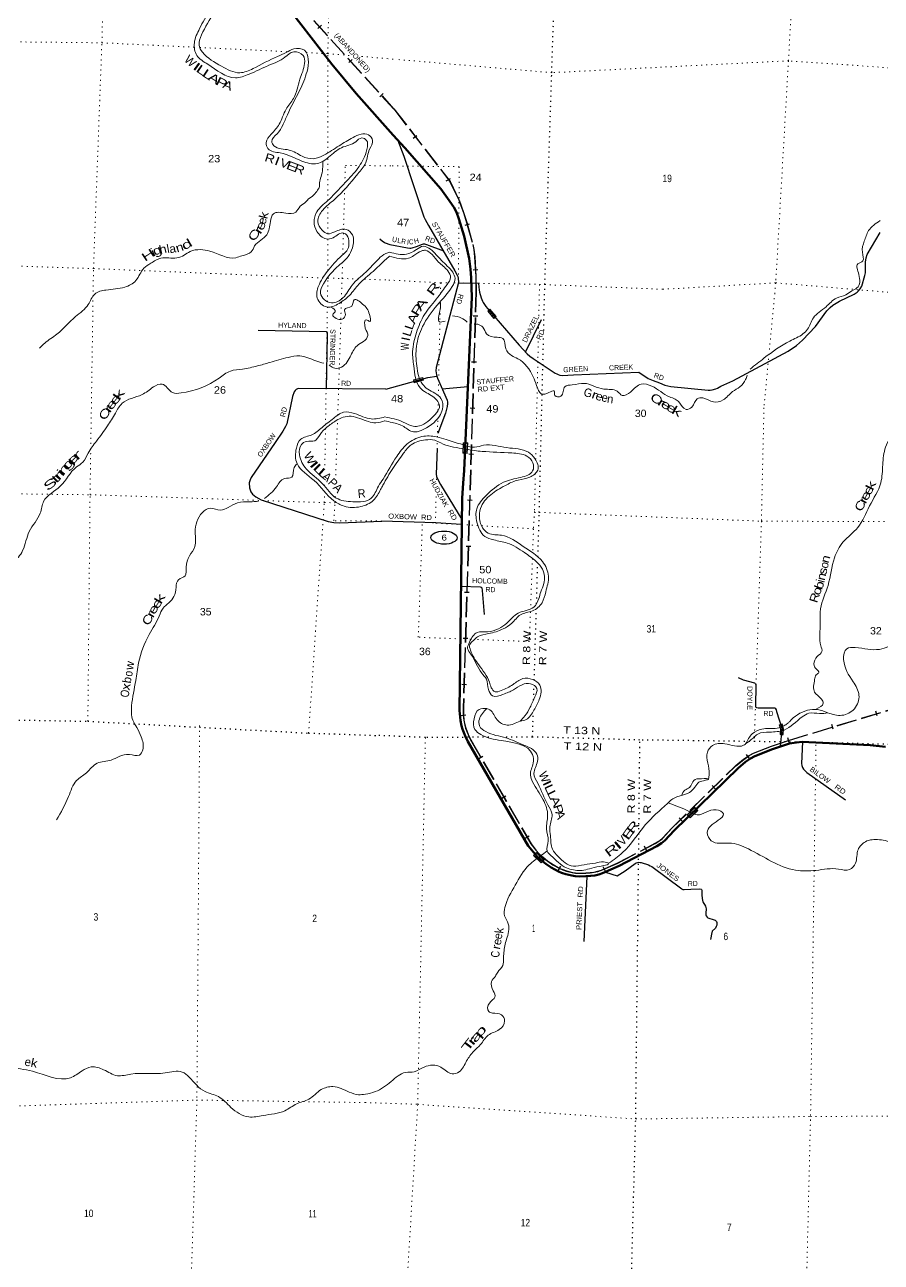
# Model space of a CAD drawing. Header units: feet. Extents: x -757852 to -501257, y -360805 to -170898.
# Drawn here: x -670765 to -650551, y -346147 to -316927 of the extents above; entities that cross this region are included whole.
import ezdxf
from ezdxf.enums import TextEntityAlignment as Align

# ---------------------------------------------------------------- set-up
doc = ezdxf.new("R2010")
doc.units = ezdxf.units.FT
doc.header["$LTSCALE"] = 80
doc.linetypes.add('DOTTED', pattern=[1.5, 0.3, -1.2])
doc.linetypes.add('LONG_DASHED', pattern=[7.5, 6, -1.5])
for name, color, linetype, lineweight in [('17', 7, 'Continuous', 25), ('23', 7, 'Continuous', 70), ('29', 7, 'Continuous', 25), ('31', 7, 'Continuous', 13), ('34', 7, 'Continuous', 13), ('39', 7, 'Continuous', 13), ('41', 7, 'Continuous', 13), ('59', 7, 'Continuous', 13), ('6', 7, 'DOTTED', 25), ('63', 7, 'Continuous', 25), ('7', 7, 'DOTTED', 13)]:
    doc.layers.add(name, color=color, linetype=linetype, lineweight=lineweight)
doc.layers.add('30', color=7, linetype='Continuous')

msp = doc.modelspace()

# ---------------------------------------------------------------- linework, layer by layer
at = {"layer": '17'}
msp.add_ellipse((-660870.06, -329037.53), major_axis=(309.24, -1), ratio=0.500121, dxfattribs=at)
at = {"layer": '23'}
for points in [[(-664606.94, -316441.72), (-664573.37, -316481.45), (-664491.26, -316597.17), (-663515.28, -317860.75), (-662942.01, -318550.01), (-662072.15, -319536.13)], [(-662072.15, -319536.13), (-661793.98, -319829.62), (-660942.22, -320799.94), (-660784.36, -321018.63), (-660635.03, -321231.26), (-660576.05, -321355.19), (-660517.07, -321508.63), (-660393.22, -321921.74), (-660275.26, -322446.99), (-660245.77, -322700.75), (-660229.61, -322903.11), (-660217.59, -323355.82), (-660391.11, -327452.09), (-660419.9, -327753.07), (-660443.88, -328108.46), (-660505.09, -333116.14), (-660480.29, -333355.98), (-660455.13, -333480.03), (-660432.56, -333558.13), (-660371.83, -333718.35), (-660310.44, -333848.41), (-658880.58, -336311.43), (-658762.16, -336467.15), (-658668.05, -336566.1), (-658537.26, -336682.61), (-658468.67, -336738.47), (-658337.75, -336826.23), (-658166.7, -336920.66), (-658095.04, -336948.36), (-657998.61, -336982.63), (-657857.06, -337018.04), (-657772.85, -337031.35), (-657680.12, -337035.74), (-657520.47, -337033.51), (-657410.77, -337026.56), (-657314.44, -337012.13), (-657217.77, -336989.85), (-657127.12, -336961.85), (-656733.49, -336787.64), (-655849.22, -336322.75), (-655733.78, -336250.83), (-655661.49, -336192.21), (-655439.17, -335951.85), (-653931.78, -334479.34), (-653752.04, -334332.8), (-653639.98, -334256.08), (-653533.82, -334197.06), (-653115.06, -334031.82), (-652719.44, -333897.1), (-652552.15, -333872.68), (-652419.09, -333860.67), (-650811.68, -333933.62), (-650451, -333975.85)]]:
    msp.add_lwpolyline(points, dxfattribs=at)
at = {"layer": '29'}
for p, q in [((-658943.3, -324656.52), (-658565.99, -323883.15)), ((-660307.33, -325474.42), (-660911.03, -325529.4)), ((-657503.34, -337040.43), (-657573.82, -338572.48))]:
    msp.add_line(p, q, dxfattribs=at)
for points in [[(-661957.62, -319656.97), (-661821.68, -320031.83), (-661346.4, -321459.52), (-661315.02, -321528.13), (-661235.27, -321669.51), (-660611.64, -322735.32), (-660558.11, -322841.26), (-660544.87, -322874.82), (-660536.63, -322913.95), (-660530.4, -323010.84), (-661055.21, -325018.4), (-661060.17, -325097.25), (-661051.1, -325191.37), (-661024.52, -325271.06), (-660794.91, -325793.74), (-660786.67, -325835.88), (-660786.67, -325866.76), (-660796.82, -325942.43), (-660839.15, -326098.09), (-661018.71, -326575.72)], [(-662381.54, -321984.35), (-662321.07, -322034.11), (-662284.03, -322060.88), (-662256.51, -322073.27), (-662146.78, -322118.81)], [(-660534.57, -323020.98), (-660054.21, -323031.54), (-660048.6, -323124.15), (-660040.7, -323187.76), (-660030.41, -323243.36), (-659990.8, -323372.92), (-659960.45, -323451.33), (-659943.98, -323484.28), (-659881.68, -323582.85), (-659845.2, -323628.42), (-659099.03, -324492.09), (-658906.8, -324695.06), (-658844.04, -324750.66), (-658767.37, -324806.43), (-658250.32, -325152.2), (-658206.09, -325172.79), (-658173.16, -325187.21), (-658136.04, -325199.08), (-658079.52, -325205.74), (-657813.99, -325191.56), (-656275.59, -325131.95), (-656050.09, -325276.63), (-655935.19, -325329.29), (-655787.45, -325386.13), (-655655.32, -325436.37), (-655589.47, -325456.96), (-655514.12, -325471.78), (-654638.72, -325557.86), (-654588.31, -325555.8), (-654538.57, -325549.97), (-654457.62, -325524.92), (-654417.5, -325504.33), (-654335.06, -325460.91), (-654056.07, -325331.64), (-652748.17, -324630.73), (-652553.05, -324503.58), (-652409.56, -324376.42), (-652105.22, -324048.83), (-651836.05, -323682.12), (-651758.7, -323605.78), (-651696.96, -323552.25), (-651534.25, -323450.95), (-651194, -323287.13), (-651120.75, -323239.25), (-651098.11, -323218.66), (-651048.72, -323165.12), (-651010.06, -323101.06), (-650935.1, -322851.8), (-650925.25, -322782.12), (-650922.76, -322536.55), (-650908.79, -322427.94), (-650883.76, -322354.68), (-650580.26, -321830.08)], [(-662146.78, -322118.81), (-661728.66, -322197.35), (-661679.78, -322201.47), (-661652, -322199.41), (-661621.65, -322193.24), (-661521.84, -322162.39), (-661377.64, -322109.94), (-661357.73, -322103.66), (-661333.03, -322100.57), (-661306.28, -322104.69), (-661283.16, -322112.45), (-660884.33, -322269.29)], [(-665258.52, -324141.08), (-663649.03, -324171.35), (-663632.94, -324179.71), (-663625.73, -324198.25), (-663624.65, -324268.3), (-663654.63, -325521.26)], [(-662245.4, -325532.03), (-661253.41, -325254.92), (-661040.73, -325222.47)], [(-662245.4, -325532.03), (-664295.56, -325516.09), (-664324.37, -325520.21), (-664361.05, -325537.58), (-664386.11, -325561.39), (-664410.8, -325598.45), (-664444.46, -325704.7), (-664583.66, -326352.09), (-664608.03, -326416.79), (-664672.27, -326524.01), (-664855.91, -326787.59), (-665421.61, -327618.21), (-665445.9, -327669.92), (-665466.47, -327744.05), (-665460.21, -327864.6), (-665429.43, -327954.08), (-665386.43, -328008.75), (-665310.08, -328077.63), (-665185.8, -328141.38), (-663605.08, -328653.35), (-663468.31, -328683.01), (-663330.39, -328691.01), (-662335.34, -328644.57)], [(-661032.51, -326930.28), (-661054.25, -327541.6), (-661049.05, -327592.32), (-661034.64, -327633.5), (-660951.9, -327779.5), (-660449.99, -328608.56)], [(-660457.53, -328728.12), (-661071.39, -328690.18), (-662335.34, -328644.57)], [(-660469.25, -330184.26), (-660015.91, -330196.31), (-659994.4, -330203.3), (-659979.99, -330223.89), (-659967.99, -330286.03), (-659922.68, -330856.07)], [(-653928.02, -332340.51), (-653810.69, -332391.87), (-653546.38, -332462.2), (-653523.35, -332479.91), (-653513.45, -332511.62), (-653515.6, -333024.83), (-653507.28, -333040.84), (-653496.99, -333049.08), (-653456.04, -333054.56), (-653087.46, -333055.25), (-653067.91, -333059.38), (-653058.08, -333067.14), (-653033.95, -333100.56), (-653019.89, -333144.54), (-652897.1, -333535.05), (-652894.12, -333561.95), (-652935.07, -333970.53)], [(-652408.61, -333861.15), (-652436.72, -334369.03), (-652428.94, -334414), (-652412.03, -334461.69), (-652385.27, -334500.82), (-652354.41, -334535.83), (-652304.64, -334582.13), (-651396.34, -335227.37)], [(-657062.8, -336933.38), (-656784.49, -337025.32), (-656598.33, -336907.66), (-656362.34, -336731.01), (-656332.38, -336714.45), (-656302.02, -336704.15), (-656274.76, -336702.1), (-656241.83, -336704.16), (-656214.97, -336710.81), (-656042.2, -336765.93), (-656001.68, -336784.82), (-655968.12, -336805.06), (-655260.7, -337332.21), (-655249.38, -337337.36), (-655231.87, -337341.96), (-655201.02, -337343.54), (-655046.67, -337336.83), (-654833.68, -337333.24), (-654799.27, -337337.38), (-654791.49, -337345.6), (-654787.38, -337363.1), (-654783.19, -337490.57), (-654770.4, -337607.11), (-654762.88, -337635.83), (-654700.43, -337740.96), (-654690, -337770.43), (-654686.03, -337798.62), (-654693.55, -337905.01), (-654689.62, -337945.84), (-654680.36, -337970.55), (-654662.87, -337995.26), (-654640.12, -338014.97), (-654617.6, -338025.12), (-654518.35, -338050.36), (-654473.03, -338072.48), (-654450.39, -338089.99), (-654442.16, -338098.22), (-654429.75, -338123.07), (-654427.75, -338156.91), (-654430.84, -338183.68), (-654439.07, -338205.3), (-654445.25, -338222.8), (-654465.41, -338254.78), (-654537.85, -338331.94), (-654545.05, -338344.3), (-654550.74, -338363.07), (-654579.21, -338527.13)]]:
    msp.add_lwpolyline(points, dxfattribs=at)
at = {"layer": '31'}
for p, q in [((-659786.61, -323642.3), (-659640.21, -323816.1)), ((-659640.21, -323816.1), (-659692.36, -323860.02)), ((-661592.52, -325314.51), (-661373.76, -325252.98)), ((-661373.76, -325252.98), (-661355.3, -325318.61)), ((-652962.21, -333454.8), (-652890.17, -333433.94)), ((-652952.31, -333460.26), (-652895.63, -333443.85)), ((-652871.14, -333705.2), (-652939.37, -333686.34))]:
    msp.add_line(p, q, dxfattribs=at)
for points in [[(-659692.36, -323860.02), (-659838.75, -323686.22), (-659786.61, -323642.3)], [(-661355.3, -325318.61), (-661574.06, -325380.14), (-661592.52, -325314.51)], [(-652962.21, -333454.8), (-652931.66, -333560.33), (-652939.37, -333686.34)], [(-652930.98, -333680.35), (-652923.59, -333559.44), (-652952.31, -333460.26)], [(-652895.63, -333443.85), (-652864.07, -333552.84), (-652871.68, -333677.17), (-652876.71, -333695.35), (-652930.98, -333680.35)], [(-652890.17, -333433.94), (-652856, -333551.95), (-652863.75, -333678.5), (-652871.14, -333705.2)]]:
    msp.add_lwpolyline(points, dxfattribs=at)
for points in [[(-659827.48, -323687.18), (-659787.57, -323653.56), (-659651.47, -323815.13), (-659691.39, -323848.75)], [(-661582.64, -325320.04), (-661379.29, -325262.85), (-661365.17, -325313.07), (-661568.52, -325370.26)]]:
    msp.add_lwpolyline(points, close=True, dxfattribs=at)
at = {"layer": '34', "linetype": 'LONG_DASHED', "lineweight": 25}
for points in [[(-662054.39, -318914.66), (-660732.19, -320628.9), (-660520, -321068.6), (-660411.91, -321363.11), (-660339.19, -321598.48), (-660193.77, -322116.31), (-660168.1, -322236.14), (-660150.99, -322407.32), (-660121.23, -322869.99), (-660116.78, -323237.55), (-660417.26, -333056.96), (-660418.05, -333228.67)], [(-652742.81, -333825.83), (-650341.78, -333100.27), (-650205.18, -333078.37), (-650076.87, -333078.37), (-649866.74, -333102.55), (-649734.68, -333125.44), (-646845.35, -333724.59), (-646706.33, -333758.83), (-646578.02, -333801.62), (-646351.32, -333887.21), (-646201.61, -333964.25), (-644793.3, -334822.32), (-644720.59, -334867.25), (-644662.84, -334897.21), (-644620.07, -334916.47), (-644574.09, -334935.71), (-640760.53, -336165.22), (-640513.9, -336282.02), (-640386.16, -336358.71)]]:
    msp.add_lwpolyline(points, dxfattribs=at)
at = {"layer": '39'}
msp.add_line((-660075.85, -323995.35), (-660160.95, -323999.47), dxfattribs=at)
for points in [[(-665350.18, -310960.53), (-665404.15, -311408.69), (-665469.75, -312301.74), (-665358.41, -312538.43), (-665131.58, -312941.55), (-665088.38, -313105.78), (-664914.64, -313273.98), (-664821.39, -313510.12), (-664597.61, -313947.34), (-664488.93, -314270.44), (-664319.54, -314645.67), (-664322.03, -314792.42), (-664430.28, -314913.84), (-665099.07, -315354.11), (-665421.94, -315591.69), (-665913.03, -316005.19), (-666224.74, -316337.64), (-666401.32, -316589.72), (-666639.62, -317018.94), (-666762.56, -317357.13), (-666703.28, -317652.58), (-666444.36, -317861.58), (-665794.8, -318178.99), (-665472.66, -318096.26), (-665003.86, -317885.23), (-664624.11, -317693.62), (-664417.21, -317567.16), (-664194.7, -317652.36), (-664160.21, -317838.45), (-664272.27, -318215.19), (-664422.94, -318671.2), (-664597.52, -318923.35), (-664759.11, -319276.45), (-664947.18, -319510.09), (-665067.82, -319707.55), (-665026, -319851.63), (-664733.63, -319953.03), (-664226.97, -320145.42), (-663856.87, -320202.92), (-663592.94, -320052.04), (-663288.63, -319829.99), (-662952.66, -319689.34), (-662813.2, -319599.05), (-662696.44, -319658.91), (-662677.03, -319812.36), (-662748.5, -320045.52), (-662970.4, -320398.8), (-663282.3, -320737.28), (-663612.39, -321079.24), (-663871.8, -321344.9), (-663937.63, -321590.29), (-663869.92, -321807.56), (-663654.19, -321983.06), (-663488.54, -321955.91), (-663237.89, -321844.86), (-663165.13, -321897.35), (-663116.08, -322067.79), (-663138.9, -322221.97), (-663280.33, -322376.57), (-663621.33, -322746.35), (-663833.19, -323099.94), (-663861.9, -323380.65), (-663643.21, -323590.44), (-663347.18, -323506.91), (-663102.16, -323317.24), (-662878.89, -323050.49), (-662544.07, -322750.92), (-662264.64, -322487.88), (-662156.12, -322394.13)], [(-665261.15, -310965.02), (-665328.86, -311509.53), (-665377.13, -312165.77), (-665359.44, -312375.48), (-665178.87, -312648.47), (-665038.19, -312845.83), (-665057.83, -312961.89), (-664997.39, -313088.43), (-664826.38, -313214.31), (-664722.61, -313501.05), (-664542.25, -313846.45), (-664482.31, -313989.06), (-664375.39, -314304.06), (-664205.34, -314723.56), (-664266.13, -314870.55), (-664524.06, -315087.98), (-664890.81, -315314.18), (-665317.39, -315590.85), (-665559.5, -315816.81), (-666131.09, -316364.62), (-666298.19, -316635.1), (-666593.97, -317169.17), (-666651.58, -317408.77), (-666570.16, -317572.15), (-666122.09, -317905.56), (-665690.69, -318061.47), (-665376.09, -317962.42), (-664800.4, -317674.19), (-664596.62, -317583.84), (-664413.05, -317496.89), (-664164.83, -317530.58), (-664072.72, -317738.53), (-664103.81, -318031.24), (-664278.27, -318476.48), (-664567.32, -319052.99), (-664677.45, -319301.06), (-664808.18, -319500.23), (-664936.42, -319683.39), (-664885.22, -319783.5), (-664524.51, -319884.96), (-664217.43, -320031.06), (-663949.87, -320089.47), (-663708.12, -320006.31), (-663345.51, -319784.01), (-663018.04, -319592.83), (-662828.56, -319510.08), (-662652.27, -319529.52), (-662555.68, -319657.16), (-662626.36, -319864.19), (-662718.62, -320185.21), (-662905.67, -320451.05), (-663454.77, -321051.84), (-663733.83, -321302.83), (-663848.65, -321572.88), (-663744.42, -321779.19), (-663616.29, -321861.52), (-663448.07, -321816.35), (-663181.02, -321760.1), (-663032.28, -321891.33), (-663033.61, -322197.01), (-663132.28, -322399.17), (-663356.01, -322615.63), (-663716.81, -323041.12), (-663786.03, -323266.3), (-663700.1, -323413.72), (-663523.59, -323491.49), (-663254.75, -323376.97), (-663036.4, -323073.86), (-662713.38, -322765.89), (-662412.32, -322453.22), (-662245.77, -322331.57), (-662151.69, -322298.75)], [(-663725.42, -320141.23), (-663771.91, -320513.23), (-663808.61, -320660.96), (-663809.25, -320747.42), (-663854.01, -320830.54), (-663939.99, -320946.59), (-664077.8, -321049.01), (-664136.19, -321117.63), (-664263.66, -321210.3), (-664370.64, -321355.89), (-664604.39, -321374.93), (-664898.39, -321392.15), (-664966.26, -321573.12), (-665052.19, -321884.27), (-665339.71, -322149.08), (-665418.39, -322289.49), (-665638.3, -322381.37), (-665782.43, -322427.27), (-666398.71, -322269.77), (-666616.8, -322236.99), (-666863.4, -322281.8), (-667002.8, -322370.08), (-667173.58, -322433.28), (-667553.69, -322439.83), (-667788.45, -322557.4), (-667954.94, -322677.05), (-668142.74, -322967.01), (-668400.76, -323122.09), (-668849.11, -323190.93), (-669111.32, -323285.54), (-669265.62, -323532.27), (-669567.82, -323816.74), (-670006.69, -324231.82), (-670292.55, -324442.37), (-670418.94, -324565.24)], [(-650579.73, -321552.27), (-650848.93, -321787.64), (-650951.34, -322039.98), (-650997.54, -322300.01), (-650987.52, -322501.38), (-651102.56, -322572.39), (-651079.86, -322820.37), (-651123.85, -323140.78), (-651242.86, -323209.67), (-651385.33, -323303.02), (-651608.2, -323383.66), (-651854.77, -323587.63), (-652153.49, -323848.53), (-652291.01, -324118.91), (-652398.59, -324227.25), (-652710.15, -324397.03), (-653312.88, -324795.51), (-653647.55, -325057.17)], [(-662151.69, -322298.75), (-661757.9, -322343.78), (-661523.21, -322237.06), (-661357.27, -322158.8), (-661191.33, -322229.95), (-660931.22, -322490.32), (-660665.06, -322773.02), (-660609.46, -322913.98), (-660675.74, -323105.06), (-661031.84, -323546.99), (-661377.88, -324055.56), (-661521.11, -324523.86), (-661514.82, -324980.47), (-661374.8, -325414.87), (-661255.36, -325530.98), (-660943.49, -325749.27), (-660906.93, -326005.7), (-660978.39, -326168.48), (-661409.94, -326505.64), (-661594.43, -326540.42), (-661820.43, -326415.14), (-662095.68, -326318.58), (-662271.25, -326279.22)], [(-662156.12, -322394.13), (-661711.81, -322439.2), (-661582.97, -322378.65), (-661395.2, -322265.52), (-661309.86, -322253.66), (-661152.77, -322351.1), (-660998.97, -322530.55), (-660781.51, -322738.02), (-660715.72, -322894.77), (-660799.32, -323059.2), (-661014.03, -323358.51), (-661330.89, -323769.42), (-661519.04, -324190.15), (-661611.43, -324643.85), (-661585.49, -324984.42), (-661435.83, -325499.54), (-661286.12, -325614.53), (-661016.3, -325823.53), (-660978.15, -325961.38), (-661079.95, -326127.29), (-661446.99, -326397.98), (-661600.42, -326405.53), (-661833.31, -326308.2), (-662264.96, -326186.74)], [(-663538.94, -323591.82), (-663441.64, -323703.16), (-663494.06, -323773.98), (-663416.33, -323860.81), (-663272.17, -323879.27), (-663194.35, -323766.99), (-663217.06, -323655.68), (-663049.56, -323568.25), (-662988.7, -323419.25), (-662790.84, -323521.8), (-662627.66, -323772.14), (-662624.56, -323933.14), (-662703.72, -323892.52), (-662727.9, -324090.9), (-662669, -324267.68), (-662769.71, -324405.41), (-662921.52, -324505.39), (-663086.42, -324769.89), (-663183.55, -324921.82), (-663335.67, -325031.84), (-663482.21, -325025.38), (-663584.39, -324961.7)], [(-660846.99, -323927.9), (-660979.29, -323940.62), (-660965.44, -323683.66), (-660957.75, -323453.61)], [(-660327.18, -323947.5), (-660456.62, -323855.46), (-660672.47, -323798.3)], [(-653713, -325202.82), (-653751.68, -325305.38), (-653885.83, -325474.35), (-654060.68, -325589.85), (-654284.35, -325786.34), (-654513.52, -325831.88), (-654764.73, -325740.04), (-654894.36, -325760.35), (-655019.16, -325953.73), (-655157.88, -326007.96), (-655327.92, -325832.05), (-655412.69, -325769.23), (-655550.07, -325712.91), (-655965.7, -325459.4), (-656216.29, -325413.83), (-656471.88, -325599.33), (-656663.83, -325680.15), (-656783.81, -325582.11), (-657098.73, -325530.62), (-657560.25, -325394.39), (-657845.63, -325432.24), (-658018.23, -325473.41), (-658111.72, -325697.87), (-658252.4, -325683.68), (-658273.27, -325574.49), (-658395.33, -325611.11), (-658573.67, -325642.05), (-658686.58, -325443.7), (-658765, -325238.31), (-659127.05, -324813.46), (-659277.92, -324736.63), (-659410.17, -324577.92), (-659485.37, -324332.42), (-659615.61, -324306.47), (-659869.19, -324226.62), (-659953.05, -324067.32), (-660075.85, -323995.35)], [(-663704.92, -324919.81), (-663897.3, -324861.92), (-664271.7, -324747.97), (-664552.13, -324781.68), (-664982, -324903.38), (-665275.91, -324982.95), (-665623.91, -325056.86), (-665912.81, -325104.4), (-666177.17, -325269.34), (-667076.45, -325622.16), (-667279.15, -325611.98), (-667524.26, -325411.45), (-667727.36, -325479.69), (-667996.23, -325660.59), (-668468.85, -325865.47), (-668626.87, -326102.02), (-668814.85, -326398.01), (-669071.07, -326756.29), (-669268.72, -327039.91), (-669396.05, -327259.3), (-669546.17, -327369.39), (-669925.9, -327822.46), (-670320.81, -328180.55), (-670399.73, -328459.74), (-670658.17, -328890.35), (-670814.81, -329344.18), (-671064.12, -329608.13), (-671243.8, -329699.21), (-671401.44, -330054.45), (-671524.58, -330137.2), (-671692.02, -330353.36), (-671806.57, -330549), (-671958.42, -330912.45), (-672238.32, -331125.2), (-672534.84, -331355.54), (-672788.32, -331559.02), (-673234.23, -332072.44), (-673427.43, -332342.12), (-673844.82, -332908.7), (-674068.8, -333133.2), (-674494.74, -333323.4), (-675629.67, -333888.3), (-675917.83, -334042.46)], [(-662264.96, -326186.74), (-662588.66, -326235.18), (-662980.7, -326106.61), (-663243.16, -326078.52), (-663474.59, -326218.32), (-663748.58, -326435.26), (-663991.16, -326610.92), (-664251.6, -326713.63), (-664354.53, -326923.71), (-664339.65, -327290.22), (-663937.67, -327684.58), (-663470.01, -328165.41), (-663230.71, -328293.36), (-662835.1, -328305.38), (-662535.02, -328155.6), (-662366.35, -327899.26), (-662312.44, -327798.1)], [(-662266.3, -326278.14), (-662480.86, -326324.94), (-662654.83, -326295.52), (-663063.13, -326172.49), (-663246.67, -326193.06), (-663416.01, -326274.4), (-663633.75, -326426.68), (-663795.94, -326602.78), (-663921.11, -326751.83), (-664114.46, -326764.06), (-664237.29, -326836.76), (-664282.97, -327080.75), (-664120.37, -327415.55), (-663737.06, -327763.08), (-663413.81, -328102.76), (-663022.48, -328189.07), (-662585.69, -328103.78), (-662418.23, -327821.25), (-662308.05, -327654.14)], [(-652090.71, -333089.1), (-651921.54, -332947.53), (-651962.92, -332849.8), (-652125.26, -332686.18), (-652124.23, -332386.62), (-652086.7, -332279.15), (-652022.37, -332218.71), (-652078.64, -332146.68), (-652139.31, -332020.23), (-652065.47, -331845.47), (-651950.85, -331722.16), (-651977.16, -331592.71), (-652001.82, -331342.66), (-651990.11, -331023.3), (-651982.97, -330721.91), (-651806.79, -330164.1), (-651653.92, -329511.11), (-651447.03, -329137.18), (-651106.18, -328799.36), (-650826.6, -328288.83), (-650562.04, -327741.66), (-650516.83, -327314.72), (-650449.88, -326902.49), (-650346.32, -326678.33), (-650153.65, -326374.35)], [(-662308.05, -327654.14), (-661985.02, -327122.08), (-661744.26, -326827.56), (-661390.16, -326650.99), (-661045.7, -326659.11), (-660819.89, -326724.07), (-660436.31, -326841.36), (-660153.98, -326900.49), (-659934.94, -326856.67), (-659386.33, -326913.02), (-658877.57, -327020.48), (-658724.93, -327171.75), (-658658.39, -327446.09), (-658729.51, -327536.21), (-658848.03, -327612.09), (-659121.26, -327676.84), (-659390.71, -327787.54), (-659727.53, -327992.77), (-659988.74, -328296.74), (-660035.91, -328522.56), (-659961.82, -328804.23), (-659824.62, -328932.93), (-659515.68, -328982.23), (-659001.55, -329244.67), (-658548.69, -329599.81), (-658404.04, -329947.89), (-658469.71, -330317.93), (-658556.12, -330574.77), (-658781.63, -330765.18), (-659066.7, -330859.34), (-659270.3, -331058.44), (-659475.91, -331191.13), (-659817.98, -331303.71), (-660076.26, -331378.55), (-660175.74, -331468.12), (-660263.32, -331564.06), (-660245.13, -331695.29), (-660051.96, -332038.77), (-659798.37, -332450.38), (-659753.94, -332580.37), (-659666.11, -332675.44), (-659522.2, -332649.52), (-659241.65, -332504.96), (-659007.66, -332367.08), (-658611.14, -332519.49), (-658621.45, -332858.99), (-658748.08, -333112.63), (-658930.13, -333332.47), (-659075.3, -333368.73)], [(-659074.35, -333368.44), (-658961.81, -333247.09), (-658838.71, -333043.61), (-658726.48, -332799.6), (-658680.1, -332599.9), (-658827.86, -332486.97), (-659026.09, -332509.29), (-659233.34, -332629.87), (-659480.58, -332739.21), (-659723.54, -332774.29), (-659821.68, -332620.6), (-659870.82, -332379.88), (-659981.35, -332235.88), (-660233.96, -331792.13), (-660314.4, -331653.04), (-660269.61, -331505.57), (-660087.25, -331275.68), (-659840.99, -331264.83), (-659582.65, -331187.99), (-659387.17, -331057.01), (-659119.92, -330819.57), (-658752.82, -330679.57), (-658631.68, -330474.02), (-658586.58, -330316.51), (-658514.14, -330121.59), (-658546.25, -329784.86), (-658695.84, -329599.5), (-658973.66, -329388.25), (-659378.11, -329165.23), (-659698.4, -329091.46), (-659907.5, -329006.89), (-660094.81, -328669.62), (-660097.31, -328353.87), (-659876.86, -328043.71), (-659467.61, -327730.99), (-659056.87, -327614.39), (-658778.15, -327463.75), (-658770.28, -327270.95), (-658914.68, -327113.89), (-659271.16, -327037.05), (-659969.54, -327000.42), (-660152.45, -326982.97), (-660451.72, -326932.66), (-660949.27, -326802.7), (-661090.44, -326738.22), (-661305.94, -326731.88), (-661643.92, -326842.58), (-661825.43, -327044.34), (-662079.11, -327401.02), (-662313.82, -327800.69)], [(-664337.25, -327292.21), (-664404.86, -327384.78), (-664464.1, -327612.27), (-664637.92, -327643.2), (-664820.68, -327834.75), (-665109.13, -328115.11)], [(-665244.93, -328172.99), (-665249.18, -328173.72), (-665450.68, -328189.72), (-665747.05, -328218.93), (-665965.32, -328322.92), (-666144.27, -328389.89), (-666385.96, -328340.31), (-666572.1, -328445.28), (-666743.11, -328908.72), (-666749.57, -329250.45), (-666876.91, -329469.84), (-666957.46, -329736.91), (-666979.69, -329937.37), (-667137.35, -330031.13), (-667195.11, -330210.39), (-667246.07, -330430.09), (-667365.1, -330575.31), (-667501.71, -330703.91), (-667591.79, -330888.23), (-667826.2, -331321.58), (-668080.05, -331995.71), (-668145.02, -332410.08), (-668243.85, -333010.47), (-668213.92, -333345.26), (-668120.88, -333523.07), (-668015.08, -333743.51), (-667982.22, -334048.21), (-668058.33, -334170.6), (-668295.12, -334157.38), (-668539.78, -334204.25), (-668723.29, -334289.18), (-669057.29, -334365.52), (-669311.45, -334591.12), (-669540.1, -334771.22), (-669732.61, -335149.54), (-670012.83, -335700.17)], [(-651813.74, -333175.54), (-651478.63, -333232), (-651183.61, -333075.81), (-651077.18, -332757.23), (-651216.7, -332439.46), (-651438.74, -331918.19), (-651364.35, -331658.99), (-651163.98, -331632.72), (-650592.79, -331675.66), (-650176.02, -331492.89), (-649856.04, -331178.58), (-649656.47, -330780.31), (-649446.29, -330496.95), (-649144.31, -330377.15), (-648839.52, -330364)], [(-659857.93, -333074.62), (-660041.63, -333092.67), (-660161.25, -333314.35), (-660140.67, -333566.29), (-659999.26, -333689.08), (-659519.68, -333827.85), (-658781.81, -334157.19), (-658767.77, -334358.68), (-658830.87, -334644.35), (-658781.25, -334802.64), (-658532.75, -335224.63), (-658424.51, -335601.32), (-658452.09, -335912.17), (-658410.34, -336196.9), (-658437.98, -336443.4), (-658346.31, -336544.62), (-657980.18, -336834.88), (-657653.48, -336896.77), (-657263.86, -336811.72), (-656985.08, -336725.42), (-657105.06, -336693.74), (-657293.41, -336722.38), (-657562.67, -336760.7), (-657817.72, -336795.42), (-658177.62, -336565.67), (-658313.48, -336392.78), (-658358.41, -336079.8), (-658374.09, -335866.2), (-658320.94, -335576.22), (-658416.76, -335346.19), (-658659.37, -334838.4), (-658746.95, -334602.58), (-658663.71, -334317.5), (-658680.74, -334148.1), (-658987.9, -333934.53), (-659410.99, -333766.71), (-659884.22, -333618.07), (-660031.31, -333483.05), (-660036.5, -333322.04), (-659859.4, -333074)], [(-659074.35, -333368.44), (-659381.57, -333461.95), (-659617.77, -333340.39), (-659787.99, -333104.16), (-659859.64, -333073.9)], [(-653751.33, -333908.58), (-653594.44, -333670.41), (-653371.25, -333556.34), (-653009.3, -333536.12), (-652848.1, -333479.21), (-652765.13, -333429.41), (-652720.09, -333384.35), (-652293.45, -333113.53), (-652055.13, -333098.42), (-651813.35, -333175.66)], [(-651811.61, -333177.97), (-652007.52, -333190.3), (-652259.34, -333184.91), (-652417.1, -333268.74), (-652845.73, -333581.18), (-653183.95, -333628.2), (-653465.6, -333676.22), (-653575.27, -333769.5), (-653752.9, -333909.82)], [(-654630.63, -334737.41), (-654609.12, -334623.78), (-654653.74, -334101.71), (-654534.19, -333948.39), (-654244.54, -333902.62), (-653802.18, -333939.77), (-653752.99, -333909.94)], [(-655265.12, -335127.86), (-655182.99, -335000.99), (-655078.26, -334937.72), (-654972.38, -334769.93), (-654789.71, -334729.06), (-654628.77, -334739.83), (-654698.1, -334765.94), (-654854.71, -334811.6), (-654951.07, -334931.41), (-655079.85, -335056.31), (-655263.42, -335127.31)], [(-656984.77, -336725.8), (-656656.98, -336475.69), (-656119.07, -335821.96), (-655599.7, -335314.46), (-655379.2, -335156.08), (-655263.42, -335127.31)], [(-655581.36, -335298.16), (-655083.54, -335506.85), (-654896.32, -335584.48), (-654447.07, -335460.97), (-654274.72, -335560.55), (-654398.24, -335711.74), (-654659.02, -336001.64), (-654562.1, -336195.51), (-654148.43, -336247.89), (-653686.97, -336386.13), (-652575.35, -336887.33), (-652091.74, -336893.51), (-651556.62, -336863.01), (-651298.95, -336874.61), (-651159.25, -336721.89), (-651097.25, -336406.03), (-650926.25, -336218.03), (-650594.18, -336169.49), (-650265.04, -336283.73), (-650074.43, -336777.93), (-650085.59, -337410.97), (-650102.61, -337573.33), (-649944.91, -337624.22), (-649907.73, -337794.21), (-649893.82, -337933.36), (-649508.89, -338135.7), (-649093.88, -338077.53), (-648826.38, -338097.47), (-648839.63, -338267.98), (-648962.23, -338654.45), (-648979.92, -338971.62), (-648856.03, -339140.14), (-648581.87, -339272.87), (-648376.56, -339415.63), (-648354.4, -339681.69), (-648295.81, -339942.8), (-648078.29, -340480.02), (-648104.95, -341026.14), (-648089.75, -341189.45), (-647975.31, -341204.88), (-647550.73, -340964.03), (-647116.92, -340751.59), (-646911.67, -340896.37), (-646940.9, -341261.45), (-647019.14, -341381.8), (-647296.46, -341486.24), (-647347.3, -341699.89), (-647199.6, -341881.17), (-646959.44, -342137.56), (-647036.21, -342475.11), (-647212.03, -342821.81), (-647138.18, -342978.8), (-646929.88, -343155.84), (-646956.61, -343305.85), (-646885.02, -343470.82), (-646822.15, -343856.71), (-647171.37, -343872.58), (-647647.16, -343941.02), (-647641.55, -344087.96), (-647489.09, -344377.96), (-647476.2, -344551.26), (-647535.58, -344847.1), (-647564.26, -345326.8), (-647502.31, -345477.42), (-647442.19, -345688.3), (-647583.35, -345889.23), (-647966.5, -346292.16), (-648070.18, -346453.99), (-648260.6, -346617.28), (-648517.83, -347122.44), (-648881.21, -347471.66), (-648903.41, -347937.48), (-648957.36, -348319.94), (-649165.22, -348726.01), (-649479.59, -348988.2), (-650104.97, -349003.98), (-650752.27, -348812.02), (-650923.39, -348937.68), (-650980.88, -349237.59), (-651044.71, -349547.37), (-651430.12, -349958.27), (-651762.79, -350292.31), (-652233.76, -350467.46), (-652514.62, -350622.06), (-652584.25, -350989.98), (-652886.83, -351594.33), (-653217.74, -351936.47), (-653695.97, -352217.97), (-654000.81, -352697.6), (-654242.49, -352889.54), (-654426.74, -353115.35)], [(-658442.67, -336441.22), (-658724.77, -336649.92), (-658863.06, -336766.68), (-659189.99, -337243.64), (-659431.79, -337771.37), (-659439.78, -337968.18), (-659352.87, -338159.74), (-659394.06, -338520.45), (-659458.01, -338834.25), (-659464.54, -338982.85), (-659485.35, -339137.06), (-659603.07, -339296.46), (-659658.36, -339391.35), (-659746.98, -339521.44), (-659707.18, -339737.76), (-659667.33, -339885.71), (-659800.62, -340026.56), (-659814.71, -340225.2), (-659729.15, -340261.9), (-659512.79, -340306.47), (-659440.53, -340449.34), (-659565.58, -340650.75), (-659825.69, -340785.86), (-660009.81, -341007.65), (-660165.74, -341163.91), (-660335.95, -341392.15), (-660513.12, -341650.33), (-660677.91, -341699.77), (-660945.16, -341539.1), (-661338.2, -341537.59), (-661571.34, -341647.35), (-661777.5, -341665.41), (-662116.58, -341878.62), (-662492.71, -342116.88), (-662727.12, -342181.32)], [(-687623.35, -342259.1), (-687501.91, -342035.51), (-686800.6, -341845.63), (-686448.04, -341623.02), (-685924.34, -341391.54), (-685654.13, -341494.28), (-685275.78, -341479.63), (-684361.75, -341366.6), (-684148.43, -341161.9), (-683758.71, -341169.71), (-683217.18, -341208.29), (-682916.42, -341036.41), (-682653.66, -341054.44), (-682544.28, -341158.33), (-682314.53, -341269.9), (-681923.24, -341291.85), (-681655.21, -341072.71), (-681396.87, -340907.58), (-681070.34, -340943.65), (-680954.49, -340836.55), (-680774.45, -340471.93), (-680652.74, -340304.67), (-680452.74, -340403.27), (-680178.64, -340379.41), (-679984.21, -340397.39), (-679770.63, -340446.11), (-679520.53, -340483.88), (-679069.7, -340596.13), (-678608.15, -340555.85), (-678278.63, -340429.09), (-677705.48, -340551.09), (-677146.13, -340795.36), (-676795.61, -340966.91), (-676320.24, -341196.56), (-675723.59, -341273.02), (-675549.14, -341483.47), (-675166.26, -341714.34), (-674893.41, -341927.78), (-674682.13, -342247.97), (-674424.02, -342352.35), (-674074.79, -342238.26), (-673762.77, -342223.6), (-673101.77, -342233.62), (-672762.19, -342237.91), (-672270.66, -342071.82), (-672102.4, -342091.01), (-671953.76, -342159.89), (-671832.23, -341998.65), (-671634.39, -341709), (-671223.5, -341550.52), (-670862.64, -341581.6), (-670578.95, -341638.48), (-669687.11, -341790.28), (-669412.77, -341627.65), (-669194.87, -341535.72), (-668903.4, -341600.89), (-668580.07, -341741.45), (-668259.29, -341702.92), (-667454.46, -341677.09), (-667049.77, -341655.19), (-666884.65, -341776.86), (-666511.14, -342116.05), (-666191.21, -342236.39), (-665899.5, -342490.64), (-665480.24, -342714.56), (-665139.5, -342680.66), (-664625.53, -342569.57), (-664347.17, -342407.06), (-664060.31, -342295.1), (-663765.93, -342068.71), (-663492.48, -342000.59), (-663108.41, -342126.9), (-662887.22, -342189.94), (-662727.12, -342181.32)]]:
    msp.add_spline(points, degree=3, dxfattribs=at)
at = {"layer": '59'}
for points in [[(-660309.96, -326800.38), (-660322.01, -327050.09), (-660426.89, -327045.02), (-660414.84, -326795.32)], [(-660407.23, -326803.7), (-660318.34, -326807.98), (-660329.61, -327041.7), (-660418.5, -327037.41)], [(-655133.38, -335580.91), (-654955.51, -335405.24), (-654881.73, -335479.95), (-655059.6, -335655.62)], [(-655122.05, -335580.98), (-654955.58, -335416.56), (-654893.05, -335479.87), (-655059.52, -335644.29)], [(-658689.62, -336469.05), (-658508.57, -336641.44), (-658580.97, -336717.49), (-658762.03, -336545.1)], [(-658750.71, -336544.82), (-658689.34, -336480.36), (-658519.87, -336641.71), (-658581.24, -336706.17)]]:
    msp.add_lwpolyline(points, close=True, dxfattribs=at)
at = {"layer": '6'}
for p, q in [((-658687.04, -330597.88), (-658658.31, -329639.73)), ((-658741.21, -332404.84), (-658690.73, -330721.24)), ((-658755.15, -332869.8), (-658744.84, -332526.03)), ((-658781.39, -333745.02), (-658763.54, -333149.68))]:
    msp.add_line(p, q, dxfattribs=at)
for points in [[(-658517.78, -324148.58), (-658491.32, -323062.76), (-658327.3, -318058.98), (-658142.53, -312571.24), (-658076.97, -311172.38)], [(-658653.76, -329488.02), (-658622.38, -328441.5), (-658522.4, -324338.44)], [(-694021.63, -332863.01), (-692420.09, -332900), (-690027.18, -333014.46), (-687335.72, -333015.77), (-684776.65, -333073.4), (-682531.39, -333073.23), (-679721.33, -333074.12), (-677285.81, -333162.18), (-674489.18, -333273.29), (-671622.55, -333330.21), (-669276.1, -333373.33), (-666641.18, -333513.72), (-664066.5, -333652.27), (-662481.59, -333706.21)], [(-659815.21, -333749.96), (-661309.6, -333757.09), (-662481.59, -333706.21)], [(-647917.86, -333997.86), (-648213.65, -333983.54), (-652090.7, -333871.49), (-656247.63, -333815.54), (-658781.39, -333745.02), (-659464.36, -333748.28)], [(-657016.43, -356963.04), (-656710.88, -352790.78), (-656478.93, -347740.74), (-656345.98, -342764.2), (-656247.63, -333815.54)]]:
    msp.add_lwpolyline(points, dxfattribs=at)
at = {"layer": '63'}
for p, q in [((-663847.64, -317013.41), (-663765.6, -316939.22)), ((-663117.94, -317820.22), (-663035.9, -317746.02)), ((-662388.24, -318627.02), (-662306.2, -318552.83)), ((-661599.72, -319608.37), (-661512.13, -319540.81)), ((-660818.72, -320609.53), (-660719.1, -320561.46)), ((-660373.91, -321661.64), (-660267.42, -321631.74)), ((-660181.69, -322716.75), (-660071.31, -322709.65)), ((-660184.49, -323799.19), (-660073.93, -323802.57)), ((-660217.76, -324886.52), (-660107.2, -324889.9)), ((-660251.04, -325973.85), (-660140.48, -325977.23)), ((-660284.31, -327061.18), (-660173.75, -327064.56)), ((-660317.58, -328148.51), (-660207.02, -328151.9)), ((-660350.86, -329235.84), (-660240.3, -329239.23)), ((-660384.13, -330323.17), (-660273.57, -330326.56)), ((-660417.4, -331410.51), (-660306.84, -331413.89)), ((-660450.67, -332497.84), (-660340.12, -332501.22)), ((-660468.17, -333234.96), (-660358.15, -333223.58)), ((-650644.48, -333244.5), (-650676.48, -333138.62)), ((-651685.82, -333559.18), (-651717.81, -333453.29)), ((-652727.15, -333873.85), (-652759.14, -333767.97)), ((-660049.56, -334248.99), (-659953.9, -334193.46)), ((-653668.94, -334246.22), (-653731.43, -334154.95)), ((-659503.4, -335189.79), (-659407.74, -335134.26)), ((-654467.84, -334968.74), (-654545.13, -334889.62)), ((-655246.01, -335728.91), (-655323.3, -335649.78)), ((-658957.24, -336130.59), (-658861.58, -336075.05)), ((-656089.99, -336421.65), (-656141.46, -336323.75)), ((-658168.24, -336891.82), (-658114.78, -336794.99)), ((-657066.21, -336908.1), (-657110.97, -336806.96))]:
    msp.add_line(p, q, dxfattribs=at)
at = {"layer": '63', "linetype": 'LONG_DASHED', "lineweight": 13}
msp.add_lwpolyline([(-665969.86, -314534.24), (-665768.22, -314814.64), (-665592.69, -315020.25), (-665288.73, -315362.92), (-664749.3, -315941.19), (-662054.37, -318920.88)], dxfattribs=at)
at = {"layer": '63', "linetype": 'LONG_DASHED'}
for points in [[(-665966.53, -314531.85), (-665764.99, -314812.11), (-665589.6, -315017.56), (-665285.7, -315360.16), (-664746.28, -315938.42), (-662051.33, -318918.13)], [(-662051.14, -318912.16), (-660728.68, -320626.73), (-660516.22, -321067), (-660408.02, -321361.8), (-660335.26, -321597.32), (-660189.79, -322115.33), (-660164.04, -322235.5), (-660146.9, -322406.98), (-660117.13, -322869.83), (-660112.68, -323237.59), (-660413.16, -333057.03), (-660413.95, -333228.69)], [(-652742.81, -333825.83), (-650342.7, -333096.27), (-650205.51, -333074.27), (-650076.63, -333074.27), (-649866.16, -333098.49), (-649733.91, -333121.41), (-646844.44, -333720.59), (-646705.19, -333754.89), (-646576.65, -333797.76), (-646349.65, -333883.46), (-646199.6, -333960.67), (-644791.16, -334818.83), (-644718.57, -334863.68), (-644661.05, -334893.52), (-644618.44, -334912.71), (-644572.67, -334931.86), (-640759.02, -336161.4), (-640511.96, -336278.4), (-640383.62, -336355.45)], [(-660418.05, -333228.67), (-660406.06, -333344.64), (-660382.23, -333462.14), (-660361.35, -333534.39), (-660302.75, -333689.01), (-660243.98, -333813.51), (-658818.06, -336269.74), (-658704.96, -336418.46), (-658615.84, -336512.16), (-658488.61, -336625.5), (-658424.01, -336678.11), (-658298.67, -336762.13), (-658134.91, -336852.54), (-658068.96, -336878.03), (-657976.9, -336910.75), (-657842.08, -336944.48), (-657765.2, -336956.63), (-657678.87, -336960.72), (-657523.37, -336958.54), (-657418.71, -336951.91), (-657328.44, -336938.39), (-657237.29, -336917.38), (-657153.45, -336891.49), (-656766.15, -336720.08), (-655886.55, -336257.64), (-655777.4, -336189.64), (-655712.9, -336137.34), (-655492.94, -335899.53), (-653981.78, -334423.34), (-653797, -334272.69), (-653679.47, -334192.22), (-653565.94, -334129.11), (-653140.93, -333961.4), (-652742.81, -333825.83)], [(-660413.97, -333228.25), (-660402, -333344.02), (-660378.24, -333461.16), (-660357.46, -333533.09), (-660298.97, -333687.41), (-660240.35, -333811.6), (-658814.64, -336267.46), (-658701.83, -336415.8), (-658612.99, -336509.21), (-658485.95, -336622.38), (-658421.57, -336674.81), (-658296.53, -336758.63), (-658133.17, -336848.82), (-658067.53, -336874.19), (-657975.71, -336906.82), (-657841.26, -336940.46), (-657764.78, -336952.55), (-657678.8, -336956.62), (-657523.53, -336954.44), (-657419.14, -336947.83), (-657329.21, -336934.36), (-657238.36, -336913.42), (-657154.89, -336887.64), (-656767.94, -336716.39), (-655888.59, -336254.08), (-655779.78, -336186.29), (-655715.71, -336134.34), (-655495.88, -335896.67), (-653984.51, -334420.28), (-653799.46, -334269.4), (-653681.63, -334188.73), (-653567.7, -334125.4), (-653142.34, -333957.55), (-652743.91, -333826.63)]]:
    msp.add_lwpolyline(points, dxfattribs=at)
at = {"layer": '7'}
for p, q in [((-666637.13, -317464.21), (-664554.26, -317564.41)), ((-662814.11, -317676.41), (-662020.33, -317742.72)), ((-663612.38, -321077.88), (-663612.41, -320065.84)), ((-662748.09, -320252.6), (-662093.09, -320260.67)), ((-663242.21, -321770), (-663214.48, -320794.45)), ((-663612.36, -321861.47), (-663612.38, -321189.82)), ((-663612.34, -322734.16), (-663612.36, -321984.84)), ((-663258.77, -322352.73), (-663244.48, -321850.09)), ((-662750.25, -322935.62), (-662170.95, -322955.33)), ((-660953.07, -323282.98), (-660947.33, -323020.66)), ((-658616.13, -323057.08), (-658633.07, -323823.65)), ((-663667.27, -326372.37), (-663623.22, -323597.77)), ((-663378.85, -326148.39), (-663292.75, -323474.38)), ((-661005.67, -325687.63), (-660957.06, -323465.66)), ((-658635.89, -323951.46), (-658639.93, -324134.2)), ((-658645.95, -324406.93), (-658707.61, -327197.09)), ((-661013.34, -326038.65), (-661008.78, -325830.06)), ((-663424.33, -327560.76), (-663382.46, -326260.43)), ((-661027.03, -326664.63), (-661017.44, -326226.06)), ((-663682.37, -327323.29), (-663668.72, -326463.69)), ((-661049.05, -327670.68), (-661029.32, -326769)), ((-663690.12, -327811.57), (-663689.04, -327743.41)), ((-663441.01, -328078.87), (-663439.07, -328018.68)), ((-661380.7, -328675.95), (-662335.34, -328644.57)), ((-660070.94, -328752.17), (-661071.4, -328692.55)), ((-658757.37, -328830.45), (-659978.68, -328757.67)), ((-658783.26, -329528.21), (-658827.6, -330723.39)), ((-653544.08, -333744.77), (-653547.5, -333850.75)), ((-652098.84, -334430.27), (-652090.7, -333871.49))]:
    msp.add_line(p, q, dxfattribs=at)
for points in [[(-669276.1, -333373.33), (-669224.56, -328024.79), (-669143.15, -322685.2), (-668945.38, -317353.17), (-668799.82, -312150.29), (-668762.25, -310861.38)], [(-652444.09, -311333.52), (-652452.81, -312601.91), (-652741.02, -317778.97), (-653041.32, -323022.04), (-653320.37, -325971.54), (-653379.46, -328648.03), (-653539.79, -333612.1)], [(-663612.41, -319951.62), (-663612.48, -317609.71), (-663546.22, -313931.84)], [(-689702.52, -316929.75), (-684667.67, -317139.03), (-679305.86, -317108.82), (-673989.06, -317300.51), (-668945.38, -317353.17), (-666771.66, -317457.74)], [(-664120.6, -317585.27), (-663612.48, -317609.71), (-663101.1, -317652.43)], [(-630511.11, -318841.96), (-631597.1, -318775.03), (-636952.63, -318559.16), (-642240.04, -318291), (-647504.87, -318142.14), (-652741.02, -317778.97), (-658327.3, -318058.98), (-662020.33, -317742.72)], [(-663210.85, -320666.69), (-663198.92, -320247.04), (-662862.25, -320251.19)], [(-662093.09, -320260.67), (-660511.31, -320278.86), (-660529.87, -323022.78)], [(-689778.93, -322237.31), (-684805.81, -322362.24), (-679552.92, -322278.45), (-674197.25, -322513.56), (-669143.15, -322685.2), (-663732.22, -322906.64)], [(-663290.55, -323405.92), (-663274.83, -322917.78), (-663264.03, -322537.82)], [(-663621.16, -323467.44), (-663612.33, -322911.55), (-663612.33, -322910.07)], [(-663608.98, -322911.61), (-663274.83, -322917.78), (-662882.78, -322931.12)], [(-662170.95, -322955.33), (-660947.33, -323020.66), (-660776.49, -323021.49)], [(-660631.87, -323022.19), (-660538.17, -323022.65), (-658616.13, -323057.08), (-658491.32, -323062.76), (-655704.77, -323172.89), (-653041.32, -323022.04), (-647745, -323461.37), (-642498.9, -323563.43), (-637178.11, -323794.37), (-631846.63, -324071.87), (-630655.22, -324137.67)], [(-693866.71, -327744.92), (-689961.86, -327740.76), (-687502.51, -327445.39), (-684827.57, -327657.39), (-679595.4, -327659.45), (-674444.84, -327962.75), (-669224.56, -328024.79), (-663692.45, -328208.94), (-663445.38, -328214.43)], [(-658714.84, -327524.31), (-658734.68, -328422.11), (-658757.37, -328830.45), (-658778.16, -329390.76)], [(-664066.5, -333652.27), (-663696.4, -328206.81), (-663692.19, -327941.76)], [(-660234.77, -331437.61), (-661477.59, -331389.6), (-661380.7, -328675.95), (-661071.4, -328692.55), (-661057.56, -328059.72)], [(-662335.34, -328644.57), (-663472.63, -328644.03), (-663445.38, -328214.43), (-663444.62, -328190.76)], [(-658734.68, -328443.45), (-658622.38, -328441.5), (-653379.46, -328648.03), (-648007.95, -328669.34), (-642689.29, -328771.53), (-637378.8, -329076.56), (-632101.4, -329276.06), (-630798.85, -329357.18)], [(-658829.97, -330787.33), (-658856.07, -331490.86), (-660148.29, -331440.95)], [(-666638, -333475.6), (-666702.06, -342311.38), (-666864.15, -347463.48), (-667003.37, -352328.65), (-667023.71, -352663.93), (-663032.03, -352756.47)], [(-661309.6, -333757.09), (-661491.92, -342417.76), (-661789.42, -347435.71), (-661890.63, -352761.04), (-662229.38, -356813.22)], [(-652553.78, -357090.36), (-652448.79, -352968.45), (-652343.54, -347842.3), (-652219.07, -342680.53), (-652102.75, -334698.23)], [(-671730.55, -342484.46), (-666710.27, -342317.17), (-662732.1, -342376.07)], [(-662732.1, -342376.07), (-661491.92, -342417.76), (-656345.98, -342764.2), (-652219.8, -342704.63), (-647094.98, -342684.5), (-641681.66, -342789.48), (-636452.41, -343047.88), (-631300.12, -343251.74), (-631181.98, -343258.82)]]:
    msp.add_lwpolyline(points, dxfattribs=at)

# ---------------------------------------------------------------- texts
at = {"layer": '17', "width": 1.25}
msp.add_text(' 6 ', height=140, dxfattribs=at).set_placement((-660866.07, -329105.84), align=Align.CENTER)
at = {"layer": '30'}
for s, rotation, width, p in [('STAUFFER', 300.333, 1.1, (-661163.55, -321625.22)), ('RD', 255.35, 0.95, (-660523.6, -323274.94)), ('DRAZEL', 63.993, 1.1, (-658925.64, -324444.19)), ('RD', 63.993, 1.05, (-658593.49, -324381.47)), ('GREEN', 3.057, 0.95, (-658055.16, -325134.67)), ('CREEK', 2.219, 0.95, (-656974.34, -325088.95)), ('RD', 359.555, 0.8, (-663296.05, -325453.64)), ('STAUFFER', 5.204, 1.05, (-660099.7, -325424.48)), ('RD EXT', 5.204, 1.1, (-660076.96, -325598.36)), ('RD', 77.865, 0.9, (-664622.61, -326200.23)), ('HUDZIAK', 299.541, 1.05, (-661221.03, -327685.01)), ('RD', 301.191, 1.15, (-660790.68, -328419.09)), ('OXBOW  RD', 357.989, 1.1, (-662187.38, -328586.83)), ('HOLCOMB', 358.477, 0.95, (-660207.13, -330108.93)), ('RD', 358.477, 0.85, (-659892.47, -330321.08)), ('RD', 359.893, 0.8, (-653327.95, -333248.39)), ('BILOW', 324.611, 1.05, (-652249.24, -334535.62)), ('RD', 324.611, 1.2, (-651666.77, -334949.39)), ('JONES', 323.308, 1.15, (-655865.94, -336797.15)), ('RD', 2.489, 0.85, (-655114.66, -337269.72)), ('PRIEST  RD', 87.366, 1.15, (-657631.63, -338305.82))]:
    msp.add_text(s, height=120, rotation=rotation, dxfattribs=dict(at, width=width)).set_placement(p)
for s, rotation, width, p in [('U', 349.361, 0.85, (-662047.88, -322059.43)), ('R', 353.241, 0.75, (-661831.38, -322101.53)), ('C', 2.176, 0.7, (-661642.17, -322111.99)), ('H', 10.988, 0.8, (-661510.68, -322090.02))]:
    msp.add_text(s, height=120, rotation=rotation, dxfattribs=dict(at, width=width)).set_placement(p, align=Align.CENTER)
for s, rotation, p in [('L', 349.361, (-661935.07, -322082.56)), ('I', 354.176, (-661726.33, -322116.77))]:
    msp.add_text(s, height=120, rotation=rotation, dxfattribs=at).set_placement(p, align=Align.CENTER)
for s, rotation, p in [('RD', 338.533, (-661329.42, -322015.63)), ('HYLAND', 358.923, (-664788.13, -324079)), ('STRINGER', 268.813, (-663551.31, -324113.36)), ('RD', 338.957, (-655930.84, -325249.3)), ('OXBOW', 55.743, (-665187.31, -327149.83)), ('DOYLE', 269.76, (-653710.36, -332543.57))]:
    msp.add_text(s, height=120, rotation=rotation, dxfattribs=at).set_placement(p)
at = {"layer": '41'}
for s, rotation, p in [('W', 316.633, (-666926.26, -317857.99)), ('l', 10.311, (-667365.57, -322313.43)), ('e', 347.115, (-657097.81, -325827.08)), ('n', 350.898, (-656960.21, -325860.9)), ('A', 318.228, (-663697.24, -327677.88)), ('P', 315.467, (-663560.1, -327812.87)), ('A', 313.595, (-663444.34, -327934.1)), ('o', 78.09, (-651799.73, -329704.48)), ('i', 76.299, (-651890.98, -330083)), ('b', 81.203, (-668253.99, -332413.55)), ('W', 293.042, (-658592.87, -334726.92)), ('V', 47.568, (-656592.95, -336260.29)), ('k', 83.846, (-659466.38, -338324.26)), ('e', 77.66, (-659520.74, -338599.81)), ('e', 348.702, (-670708.98, -341513.06))]:
    msp.add_text(s, height=200, rotation=rotation, dxfattribs=at).set_placement(p, align=Align.CENTER)
for s, rotation, width, p in [('I', 323.588, 1.95, (-666764.15, -317996.14)), ('L', 325.802, 1.7, (-666639.98, -318086.19)), ('L', 326.73, 1.65, (-666497.24, -318187.46)), ('A', 327.726, 1.5, (-666348.47, -318278.22)), ('P', 332.854, 1.5, (-666159.9, -318383.39)), ('A', 338.019, 1.25, (-666009.03, -318448.75)), ('R', 342.223, 1.2, (-665010.03, -320176.08)), ('I', 339.17, 1.45, (-664840.71, -320238.03)), ('V', 339.17, 1.2, (-664665.82, -320299.81)), ('E', 339.245, 1.4, (-664496.29, -320364.17)), ('R', 339.245, 1.25, (-664314.43, -320433.1)), ('k', 75.836, 1.2, (-665026.52, -321449.63)), ('r', 57.455, 1.75, (-665166.95, -321827.9)), ('e', 64.91, 1.35, (-665106.11, -321712.16)), ('e', 75.66, 1.05, (-665066.34, -321580.33)), ('d', 29.595, 1.65, (-666894.07, -322196.75)), ('C', 54.909, 1.45, (-665274.32, -321949.46)), ('H', 33.292, 1.55, (-667802.15, -322446.77)), ('i', 26.406, 1.2, (-667694.73, -322390.45)), ('g', 21.176, 1.35, (-667607.87, -322345.38)), ('h', 14.311, 1.15, (-667481.4, -322322.73)), ('a', 10.257, 1.05, (-667258.56, -322310.84)), ('n', 18.144, 1.25, (-667082.31, -322278.3)), ('A', 52.581, 1.65, (-661331.59, -323589.77)), ('P', 58.28, 1.65, (-661419.46, -323709.01)), ('L', 71.253, 1.25, (-661588.73, -324061.38)), ('A', 68.437, 1.25, (-661519.21, -323898.4)), ('I', 78.002, 1.2, (-661678.16, -324364.98)), ('L', 73.222, 1.2, (-661640.52, -324221.68)), ('W', 89.039, 0.7, (-661694.83, -324525.23)), ('e', 54.93, 1.65, (-668644.61, -325948.32)), ('e', 51.045, 1.8, (-668553.05, -325831.02)), ('k', 53.791, 1.9, (-668466.78, -325719.11)), ('G', 344.689, 0.95, (-657496.07, -325713.49)), ('r', 339.767, 1.35, (-657348.6, -325756.52)), ('e', 342.952, 1.1, (-657233.61, -325794.32)), ('C', 326.878, 1.4, (-655914.88, -325843.31)), ('r', 326.878, 1.75, (-655788.28, -325925.92)), ('C', 58.064, 1.4, (-668799.1, -326172.63)), ('r', 57.589, 1.75, (-668715.07, -326045.39)), ('e', 330.942, 1.45, (-655679.11, -325985.45)), ('e', 329.833, 1.5, (-655549.82, -326065.06)), ('k', 331.114, 1.65, (-655423.01, -326142.52)), ('g', 48.154, 2.05, (-669669.01, -327357.64)), ('e', 46.563, 2, (-669562.24, -327251.84)), ('r', 44.183, 2.25, (-669460.13, -327160.32)), ('W', 299.349, 1.15, (-664122.33, -327210.78)), ('I', 308.538, 2.05, (-664014.93, -327376.04)), ('r', 46.884, 2.2, (-669901.85, -327640.05)), ('i', 49.884, 1.7, (-669842.54, -327568.32)), ('n', 51.154, 1.9, (-669772.16, -327479.96)), ('L', 315.57, 2.1, (-663877.17, -327507.48)), ('L', 318.914, 1.95, (-663765.9, -327606.62)), ('S', 38.618, 1.8, (-670105.81, -327849.24)), ('t', 45.087, 2, (-669974.91, -327720.83)), ('k', 64.097, 1.55, (-650707.49, -327846.9)), ('e', 61.447, 1.45, (-650766.09, -327964.43)), ('R', 5.791, 0.95, (-662804.74, -328093.16)), ('r', 62.25, 1.6, (-650890.72, -328195.94)), ('e', 61.447, 1.45, (-650836.43, -328092.5)), ('C', 62.25, 1.3, (-650961.11, -328329.72)), ('n', 74.761, 1.2, (-651773.01, -329567.8)), ('n', 76.299, 1.15, (-651867.57, -329979.34)), ('s', 78.09, 1.2, (-651833.4, -329846.35)), ('b', 69.203, 1.3, (-651920.09, -330193.93)), ('k', 59.236, 1.7, (-667494, -330527.12)), ('R', 71.977, 1.2, (-652031.24, -330484.4)), ('o', 68.312, 1.25, (-651975.73, -330329.65)), ('r', 61.409, 1.6, (-667705.34, -330887.61)), ('e', 61.81, 1.45, (-667647.71, -330776.22)), ('e', 56.101, 1.6, (-667563.9, -330647.21)), ('C', 61.77, 1.3, (-667778.59, -331021.49)), ('o', 80.975, 0.9, (-668223.37, -332262.12)), ('w', 80.975, 1.05, (-668195.04, -332070.62)), ('x', 80.642, 1.2, (-668281.74, -332572.36)), ('O', 80.642, 0.85, (-668303.41, -332733.9)), ('I', 295.483, 1.6, (-658526.33, -334875.8)), ('L', 295.483, 1.4, (-658467.38, -335008.97)), ('L', 295.591, 1.4, (-658401.37, -335151.05)), ('A', 295.591, 1.35, (-658329.97, -335302.1)), ('P', 288.644, 1.3, (-658260.88, -335481.03)), ('A', 286.164, 1.15, (-658217.1, -335612.59)), ('R', 54.781, 1.6, (-656327.87, -335927.04)), ('E', 54.781, 1.75, (-656440.03, -336074.05)), ('R', 37.344, 1.65, (-656858.69, -336494.44)), ('I', 40.839, 2.15, (-656705.83, -336372.12)), ('r', 77.851, 1.1, (-659542.25, -338724.18)), ('e', 80.883, 0.95, (-659500.31, -338462.22)), ('C', 86.667, 0.8, (-659560.74, -338878.23)), ('p', 50.433, 1.9, (-659935.96, -340755.97)), ('T', 52.56, 1.95, (-660225.77, -341077.83)), ('r', 49.975, 2.05, (-660131.37, -340978.15)), ('a', 50.171, 1.9, (-660041.92, -340876.76)), ('k', 348.623, 1.15, (-670562.24, -341539.84))]:
    msp.add_text(s, height=200, rotation=rotation, dxfattribs=dict(at, width=width)).set_placement(p, align=Align.CENTER)
at = {"layer": '41', "width": 1.65}
msp.add_text('R', height=200, rotation=53.218, dxfattribs=at).set_placement((-661139.99, -323348.9))
at = {"layer": '6'}
for s, rotation, width, p in [('R 8 W', 88.283, 1.25, (-658842.67, -332048.75)), ('R 7 W', 88.283, 1.25, (-658458.66, -332052.81)), ('T 13 N', 358.406, 1.25, (-658060.94, -333664.77)), ('T 12 N', 358.406, 1.3, (-658052.93, -334044.35)), ('R 8 W', 89.37, 1.25, (-656368.26, -335550.58)), ('R 7 W', 89.37, 1.25, (-655989.58, -335553.84))]:
    msp.add_text(s, height=175, rotation=rotation, dxfattribs=dict(at, width=width)).set_placement(p)
at = {"layer": '63', "width": 1.05}
msp.add_text('(ABANDONED)', height=120, rotation=312.127, dxfattribs=at).set_placement((-663470.44, -317187.59))
at = {"layer": '7'}
for s, width, p in [('23', 1.1, (-666437.19, -320176.51)), ('24', 1.1, (-660266.52, -320616.75)), ('19', 0.85, (-655713.58, -320642.58)), ('47', 1.1, (-661977.28, -321683.71)), ('26', 1.1, (-666301.69, -325637.67)), ('48', 1.1, (-662120.38, -325844.49)), ('49', 1.1, (-659871.91, -326084.48)), ('30', 1.05, (-656365.55, -326189.65)), ('50', 1.1, (-660038.09, -329879.31)), ('35', 1.05, (-666630.47, -330874.05)), ('31', 0.85, (-656088.86, -331277)), ('32', 1.05, (-650814.12, -331323.4)), ('36', 1.05, (-661458.91, -331812.47)), ('3', 0.85, (-669141.55, -338080.6)), ('2', 0.85, (-663978.9, -338115.42)), ('1', 0.4, (-658786.8, -338347.38)), ('6', 0.85, (-654275.21, -338540.43)), ('10', 0.85, (-669366.32, -345080.11)), ('11', 0.65, (-664067.33, -345085.91)), ('12', 0.85, (-659060.33, -345298.3)), ('7', 0.85, (-654193.49, -345409.31))]:
    msp.add_text(s, height=175, dxfattribs=dict(at, width=width)).set_placement(p)

doc.saveas('drawing.dxf')
